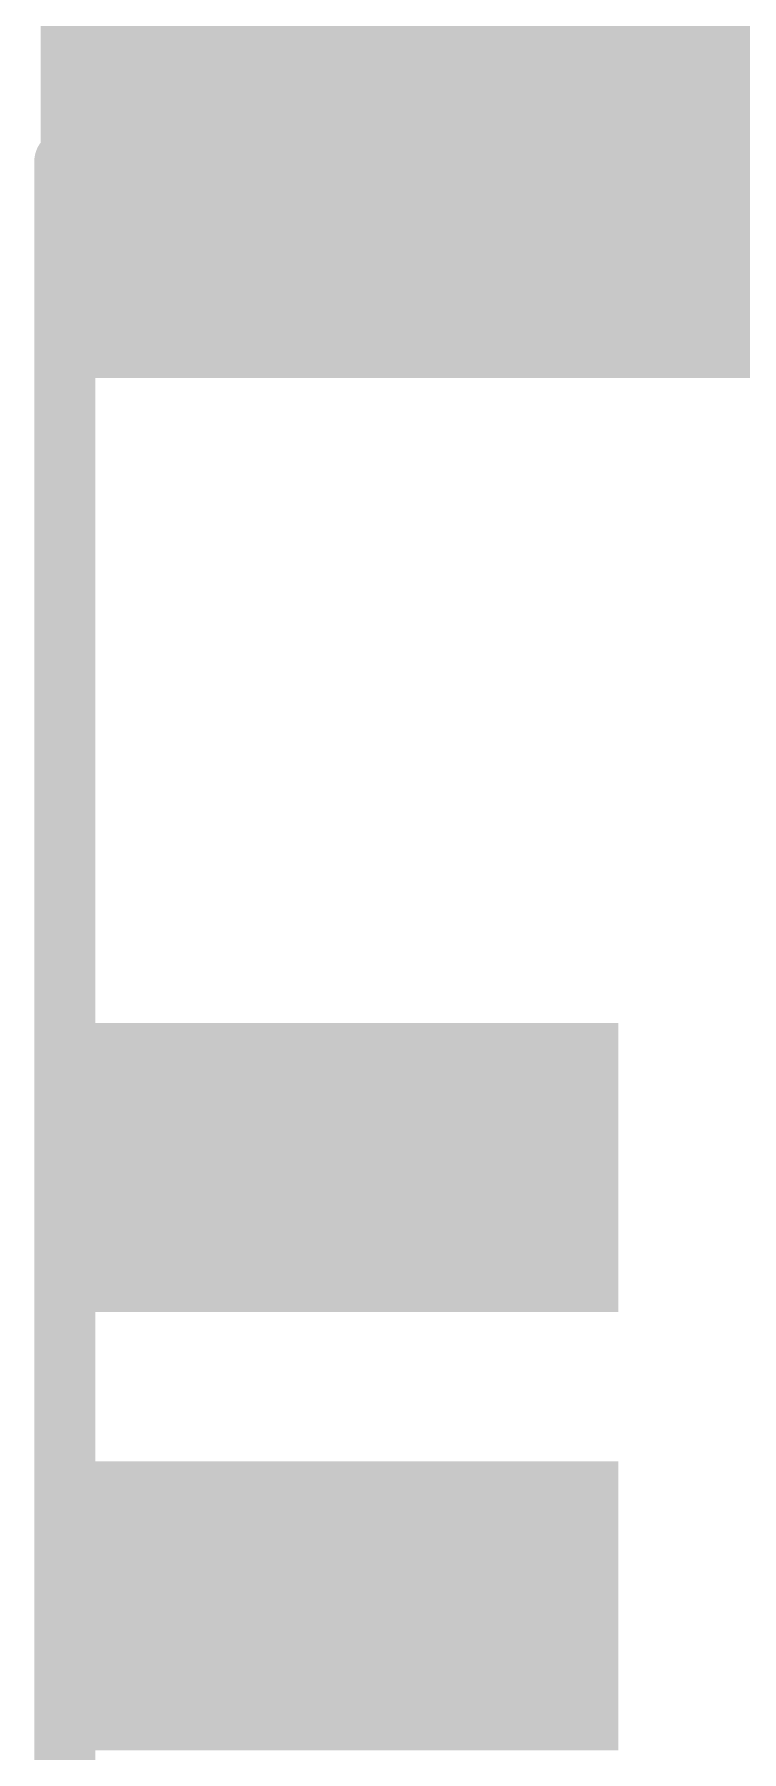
# Model space of a CAD drawing. Extents: x -68 to 70, y -45 to 46.
# Drawn here: x 16.566 to 18.035, y 33.085 to 36.652 of the extents above; entities that cross this region are included whole.
import ezdxf

# ---------------------------------------------------------------- set-up
doc = ezdxf.new("R2010")
doc.units = 0
doc.layers.add('16', color=132, linetype='CONTINUOUS')
doc.layers.add('52', color=253, linetype='CONTINUOUS')

# ---------------------------------------------------------------- blocks, each defined once
blk = doc.blocks.new('RECT')
blk.add_solid([(-0.5, -0.5), (0.5, -0.5), (-0.5, 0.5), (0.5, 0.5)])

msp = doc.modelspace()

# ---------------------------------------------------------------- linework, layer by layer
at = {"layer": '52', "const_width": 0.0635}
for points in [[(16.629, 36.4198, 1), (16.629, 36.3563)], [(16.6608, 36.388, 1), (16.5973, 36.388)]]:
    msp.add_lwpolyline(points, format="xyb", dxfattribs=at)
at = {"layer": '52', "const_width": 0.127}
for points in [[(30.079, 36.388), (16.629, 36.388)], [(16.629, 36.388), (16.629, 24.088)]]:
    msp.add_lwpolyline(points, dxfattribs=at)

# ---------------------------------------------------------------- block references
at = {"layer": '16', "rotation": 90}
for p, xscale, yscale in [((17.629, 36.488), 1.1, 2.1), ((17.179, 34.298), 0.6, 1.2), ((17.179, 33.388), 0.6, 1.2)]:
    msp.add_blockref('RECT', p, dxfattribs=dict(at, xscale=xscale, yscale=yscale))

doc.saveas('drawing.dxf')
